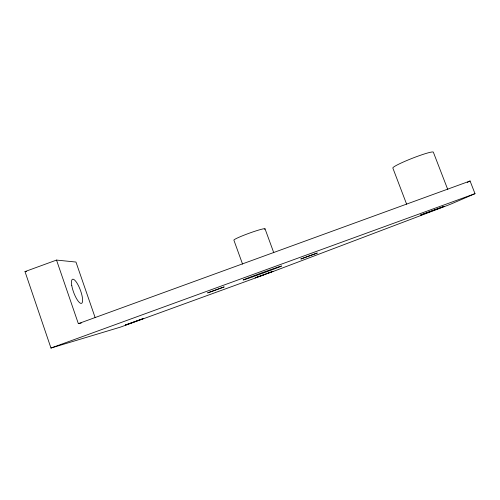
<?xml version="1.0" encoding="UTF-8"?>
<svg xmlns="http://www.w3.org/2000/svg" width="500" height="500" viewBox="0 0 500 500"><rect width="100%" height="100%" fill="white"/><g stroke="black" fill="none" stroke-linecap="round" stroke-linejoin="round"><path stroke-width="0.75" d="M467.3 182.4L470.075 180.994L475 193.663L452.212 203.506A21.875 0.35 -20.2 0 1 442.594 207.275L275.044 270.775L255.119 277.863L272.987 271.356L266.431 273.869M264.225 274.775L120.506 327.1L50.969 348.044L25 271.588L56.525 260.081L75.963 262.044L95.156 317.644M56.525 260.081L78.35 323.656L470.075 180.994M50.969 348.044L475 193.663M78.35 323.656L81.275 323.025M25 271.588L26.538 271.65M447.794 189.6L433.363 152.213A21.756 1.981 -21.4 0 0 412.238 158.312A21.756 1.981 -21.4 0 0 392.869 168.1L406.619 204.175M265.038 228.831L273.775 252.738M242.556 264.106L233.894 240.181A16.581 1.275 -20 0 1 250.95 232.594A16.581 1.275 -20 0 1 264.544 229.363M207.694 292.881L224.069 286.956L207.694 292.881M420.969 214.881L420.662 215.05L444.1 206.4L420.969 214.881M301.219 258.831L300.837 259.012L317.3 253.019L301.219 258.831M125.881 324.837L125.481 325.019L143.7 318.456L125.881 324.837M252.556 276.881A20.431 0.338 -20 0 0 281.631 266A20.431 0.338 -20 0 0 253.106 276.056A20.431 0.338 -20 0 0 252.556 276.881M71.781 285.613A12.856 3.538 69.6 0 0 81.269 303.412A12.856 3.538 69.6 0 0 78.044 284.9A12.856 3.538 69.6 0 0 71.781 285.613"/></g></svg>
